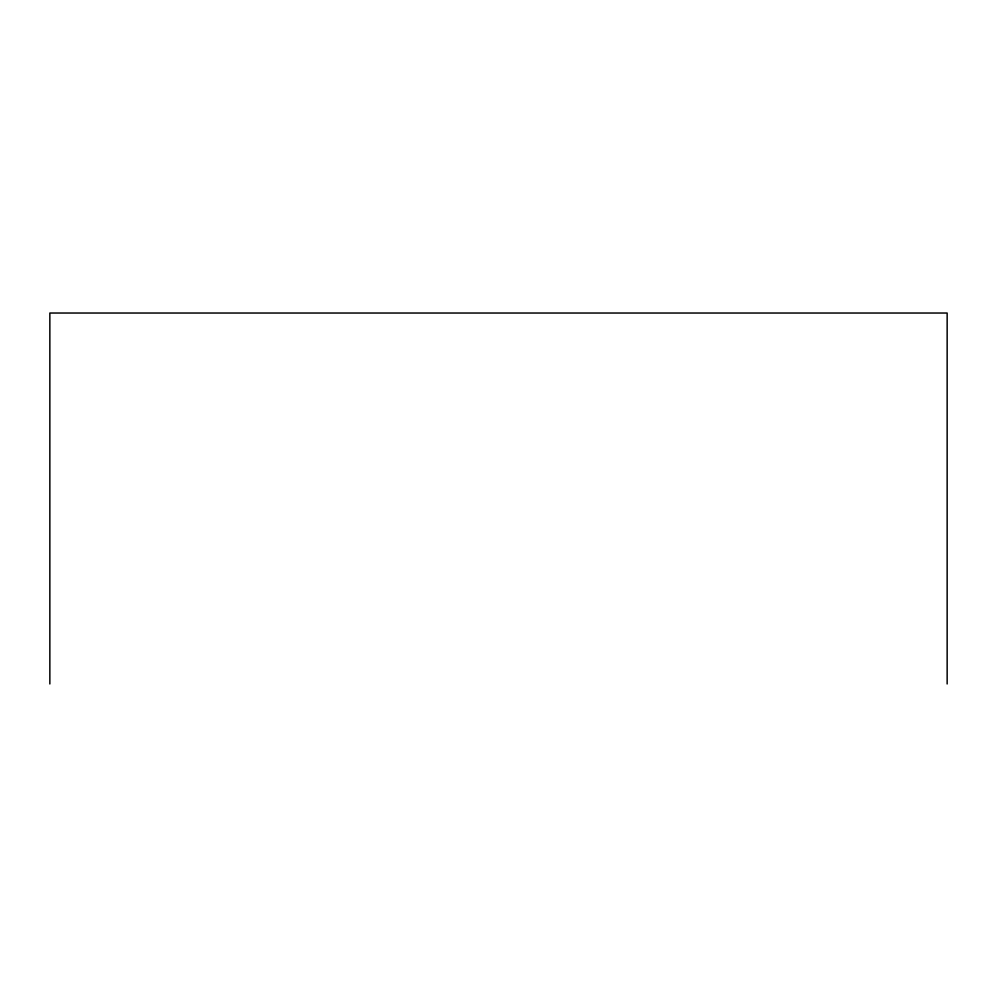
<?xml version="1.0" encoding="UTF-8"?>
<svg xmlns="http://www.w3.org/2000/svg" width="997" height="997" viewBox="0 0 997 997"><rect width="100%" height="100%" fill="white"/><g stroke="black" fill="none" stroke-linecap="round" stroke-linejoin="round"><path stroke-width="1.5" d="M947.15 683.967L947.15 313.033L49.85 313.033L49.85 683.967"/></g></svg>
